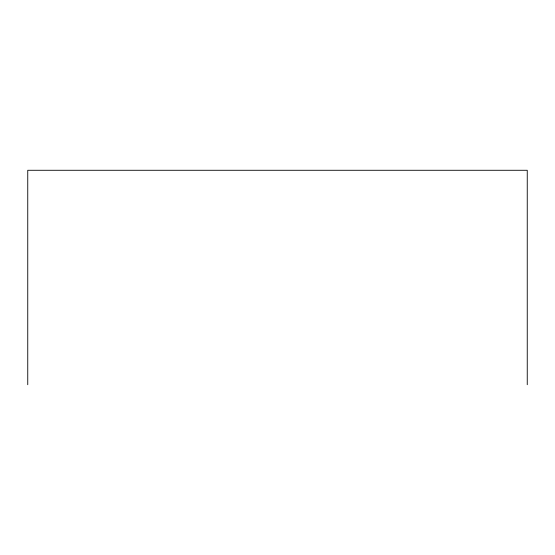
<?xml version="1.0" encoding="UTF-8"?>
<svg xmlns="http://www.w3.org/2000/svg" width="555" height="555" viewBox="0 0 555 555"><rect width="100%" height="100%" fill="white"/><g stroke="black" fill="none" stroke-linecap="round" stroke-linejoin="round"><path stroke-width="0.83" d="M527.25 384.719L527.25 170.281L27.75 170.281L27.75 384.719"/></g></svg>
